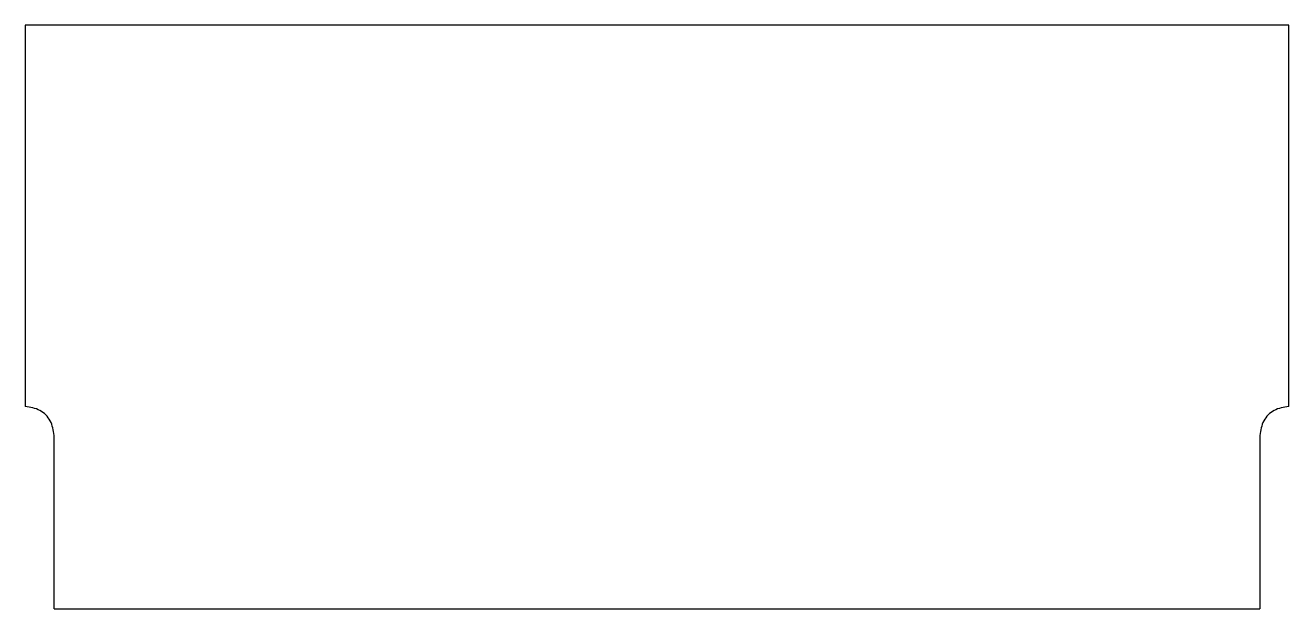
# Model space of a CAD drawing. Extents: x -109 to 109, y -50 to 50.
import ezdxf

# ---------------------------------------------------------------- set-up
doc = ezdxf.new("R2010")
doc.units = 0
doc.layers.get('0').update_dxf_attribs({"linetype": 'CONTINUOUS'})

msp = doc.modelspace()

# ---------------------------------------------------------------- linework, layer by layer
at = {"color": 7}
for p, q in [((109.25, 50.5), (-109.25, 50.5)), ((-109.25, 50.5), (-109.25, -15.5)), ((109.25, -15.5), (109.25, 50.5)), ((-104.25, -50.5), (-104.25, -20.5)), ((104.25, -20.5), (104.25, -50.5)), ((-104.25, -50.5), (104.25, -50.5))]:
    msp.add_line(p, q, dxfattribs=at)
for points in [[(-104.25, -20.5), (-104.387526, -19.623871), (-104.658499, -17.897598), (-106.647598, -15.908499), (-108.373871, -15.637526), (-109.25, -15.5)], [(109.25, -15.5), (108.373871, -15.637526), (106.647598, -15.908499), (104.658499, -17.897598), (104.387526, -19.623871), (104.25, -20.5)]]:
    msp.add_open_spline(points, degree=3, knots=[0, 0, 0, 0, 2.614296, 5.151052, 7.765348, 7.765348, 7.765348, 7.765348], dxfattribs=at)

doc.saveas('drawing.dxf')
